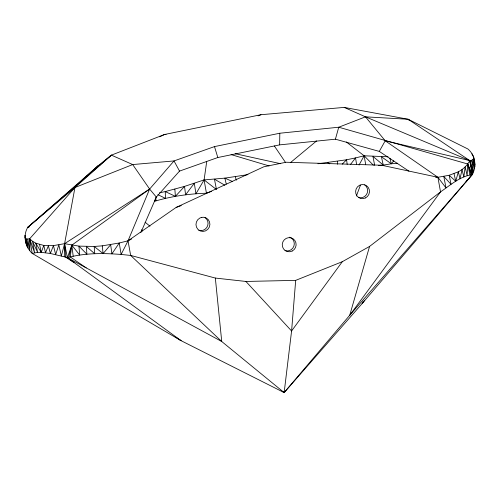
<?xml version="1.0" encoding="UTF-8"?>
<svg xmlns="http://www.w3.org/2000/svg" width="500" height="500" viewBox="0 0 500 500"><rect width="100%" height="100%" fill="white"/><g stroke="black" fill="none" stroke-linecap="round" stroke-linejoin="round"><path stroke-width="0.75" d="M140.875 232.537L156.325 197.075L179.525 171.094L217.819 157.525L279.644 144.875L279.812 133.231L338.744 127.225L365.494 116.831L408.131 119.256L467.881 148.981C475.325 155.125 476.938 166.412 472.194 174.669L362.106 303.581L284.15 392.594L181.1 340.694L32.25 253.45C25.238 246.975 22.669 235.744 27.744 227.35L97.869 165.981L111.394 155.137L164.525 134.494L260.956 114.719L344.2 107.406L408.131 119.256L469.8 160.594L473.519 171.475L471.675 160.256L472.95 159.594L473.625 158.613L473.694 157.306L474.569 163.494L474.175 161.994M344.2 107.406L365.494 116.831L469.8 160.594L472.194 174.669L349.725 315.275L284.15 392.594L221.737 341.512L67.4 257.663L64.275 256.794L64.594 243.669L74.956 187.512L111.394 155.137L132.681 164.562L174.025 160.931L214.488 146.594L279.812 133.231M279.644 144.875L335.412 139.194L338.744 127.225L467.719 163.994L472.194 174.669C460.019 176.287 450.312 185.194 440.531 191.894L369.556 246.444L342.3 261.7L295.688 280.363L291.588 330.981L284.15 392.594L282.238 391.25M206.713 161.606L204.094 179.919L206.438 193.225C188.9 193.806 171.363 196.25 154.531 201.306M156.325 197.075L149.631 189.056L64.594 243.669L67.4 257.663L68.781 257.275L71.825 245.156L149.631 189.056L174.025 160.931L179.525 171.094M435.581 177.162L437.906 177.288L449.194 175.269L455.737 181.294L458.338 171.806C463.156 169.281 467.312 165.469 469.8 160.594L471.675 160.256L474.444 168.713L472.95 159.594L474.95 166.419L473.625 158.613L475 164.662M369.556 246.444L349.725 315.275L440.531 191.894L437.906 177.288L385.219 140.787L365.494 116.831M68.781 257.275C85.844 252.931 103.681 253.1 121.125 254.456L128.025 240.819L149.631 189.056L132.681 164.562L74.956 187.512L29.644 238.831L32.25 253.45L37.606 252.344L41.244 252.35L43.794 245.444L53.431 245.606L64.594 243.669L78.938 246.119L94.2 246.462L102.281 245.837L119.244 243.006L128.025 240.819L131.488 239.069M356.381 196L360.481 185.094M363.156 301.494L362.106 303.581L364.494 300.5M359.031 165.044L364.144 155.794L388.05 156.775M335.412 139.194L379.288 151.394L385.219 140.787L469.8 160.594L472.919 173M342.3 261.7L291.588 330.981L245.912 281.456L215.338 278.062L130.656 255.431L121.125 254.456L119.244 243.006L111.919 253.837L110.65 244.681L103.1 253.588L94.2 246.462L94.731 253.719L86.406 246.556L86.888 254.213L78.938 246.119L79.7 255.062L71.825 245.156L67.4 257.663L181.1 340.694L175.881 337.256M350.444 164.525L355.55 157.912L364.144 155.794L373.312 165.131M465.688 182.3L472.587 173.806L469.8 160.594M380.962 165.494L391.306 163.787L393.787 160.787M95.35 168.912L97.869 165.981L99.975 164.988M159.419 192.844L165.244 191.569L175.406 196.337L184.537 186.394L204.094 179.919L224.881 178.125L247.981 174.638M342.244 164.131L346.594 159.775L355.55 157.912L356.613 164.619M67.85 193.006L69.006 191.962M71.312 189.887L72.469 188.844M75.356 186.25L76.513 185.206M82.863 179.494L97.869 165.981M29.038 227.069L27.744 227.35L111.394 155.137M27.744 227.35L74.956 187.512M290.338 162.712L316.581 140.938M471.669 174.675L467.719 163.994L467.125 175.637L465.188 166.925L463.825 176.944L462.056 169.537L460.019 178.831L458.338 171.806L449.194 175.269L451.044 184.312L443.806 176.456L445.962 187.856L437.906 177.288L381.606 165.231L286.069 162.244L263.744 166.819L176.15 207.419L128.025 240.819L130.656 255.431L221.737 341.512L215.338 278.062M159.613 136.812L164.525 134.494L166.081 134.594M258.081 115.869L260.956 114.719M206.438 193.225L211.462 191.388M176.15 207.419L181.294 205.594M157.863 194.65L165.487 198.369L165.244 191.569L184.537 186.394L185.581 194.806L194.3 183.312L195.95 193.769L204.094 179.919L215.894 189.094M317.938 163.744L346.594 159.775L347.175 164.338M374.65 165.3L372.944 156.387L383.225 165.006L381.413 156.719L391.306 163.787L397.713 163.25M378.506 165.444L381.606 165.231M245.912 281.456L295.688 280.363M74.037 262.594L65.775 257.219L64.594 243.669L61.337 255.994L58.837 244.894L55.663 254.587L53.431 245.606L50.356 253.487L48.406 245.787L45.512 252.731L43.794 245.444L35.819 243.169L37.606 252.344L32.506 241.25L34.606 252.712L29.644 238.831L29.812 250.588L27.806 239.175L27.988 248.081L26.419 239.006L26.806 245.95L25.006 237.131L25.481 238.325L26.419 239.006L29.644 238.831L32.506 241.25L35.819 243.169L41.244 252.35L50.356 253.487L64.275 256.794M235.156 153.7L280.55 163.694M231.062 154.569L269.113 165.944M232.456 181.5L224.881 178.125L226.262 184.112M327.756 162.7L329.787 163.856M224.838 185.225L214.45 179.181L216.481 189.556M154.575 200.069L155.925 200.856L155.85 197.25M379.288 151.394L408.919 171.15M86.256 267.906L70.219 256.906L71.825 245.156L73.2 256.225M346.3 141.956L364.144 155.794L365.706 164.662M145.125 222.256L149.975 226.175M408.131 119.256L409.206 120.344M274.363 145.956L285.625 162.625M141.656 229.681L142.444 231.019M471.112 174.719L467.719 163.994L469.913 174.894M214.488 146.594L217.819 157.525M235.331 176.75L236.306 180.2M471.981 153.744L472.381 155.244M389.881 158.188L391.306 163.787M454.05 173.713L455.737 181.294M39.588 244.562L41.244 252.35M25.281 236.919L25 235.425L25.213 236.894M473.144 155.681L473.531 157.812M473.794 159.231L474.05 160.65M474.312 162.075L474.569 163.494M25.481 238.325L26.806 245.95M25.425 238.356L26.275 244.206M102.281 245.837L103.1 253.588M337.312 161.375L337.544 164.219M174.85 189.15L175.406 196.337M205.081 217.613A7.138 6.944 -66.1 0 1 198.75 230.263M364.675 184.881A7.106 6.913 -66.1 0 1 358.369 197.475M289.7 237.188A7.106 6.913 -66.1 0 1 293.888 246.144A7.106 6.913 -66.1 0 1 285.006 250.594M201.788 217.369L199.969 217.981A7.138 6.944 -66.1 0 0 198.031 229.488A7.138 6.944 -66.1 0 0 209.275 227.181A7.138 6.944 -66.1 0 0 203.519 217.25L201.788 217.369M292.15 251.038A7.106 6.913 -66.1 0 0 293.144 238.806A7.106 6.913 -66.1 0 0 282.269 244.262A7.106 6.913 -66.1 0 0 292.15 251.038M365.513 197.919A7.106 6.913 -66.1 0 0 366.506 185.694A7.106 6.913 -66.1 0 0 355.631 191.144A7.106 6.913 -66.1 0 0 365.513 197.919"/></g></svg>
